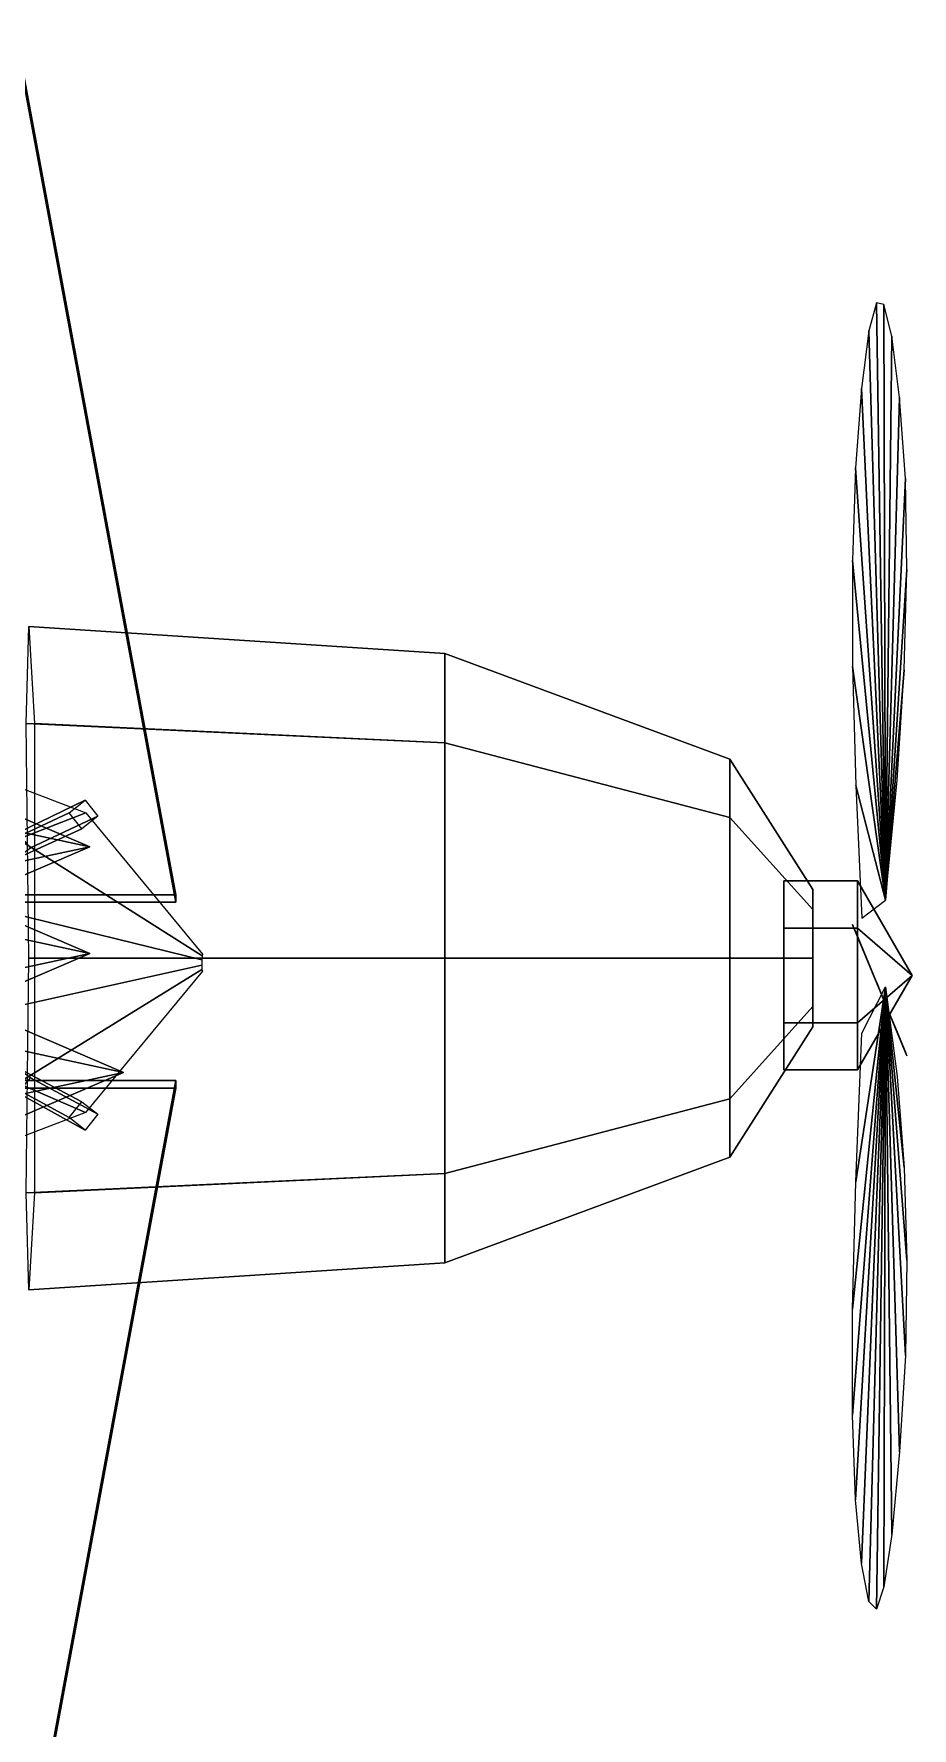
# Model space of a CAD drawing. Header units: metres. Extents: x -67.7 to 1.9, y -48.7 to 47.6.
# Drawn here: x -14.01 to 1.87, y -13.71 to 16.93 of the extents above; entities that cross this region are included whole.
import ezdxf

# ---------------------------------------------------------------- set-up
doc = ezdxf.new("R2010")
doc.units = ezdxf.units.M

msp = doc.modelspace()

# ---------------------------------------------------------------- linework, layer by layer
at = {"layer": 'AileDroite', "color": 36}
for points in [[(-11.442118, 1.360831, 11.42629), (-40.242123, 1.360831, 11.42629), (-37.292122, 18.424669, 8.603401), (-14.612118, 18.424669, 8.603401)], [(-14.612118, 18.424669, 8.603401), (-14.612118, 18.291565, 7.987478), (-11.442118, 1.227727, 9.156366), (-11.442118, 1.360831, 11.42629)], [(-14.612118, 18.291565, 7.987478), (-37.292122, 18.291565, 7.987478), (-40.242123, 1.227727, 9.156366), (-11.442118, 1.227727, 9.156366)], [(-11.442118, 1.360831, 11.42629), (-11.442118, 1.227727, 9.156366), (-40.242123, 1.227727, 9.156366), (-40.242123, 1.360831, 11.42629)]]:
    msp.add_3dface(points, dxfattribs=at)
at = {"layer": 'AileGauche', "color": 38}
for points in [[(-40.242123, -2.135376, 11.42629), (-40.242123, -2.002273, 9.156366), (-11.442118, -2.002273, 9.156366), (-11.442118, -2.135376, 11.42629)], [(-11.442118, -2.002273, 9.156366), (-40.242123, -2.002273, 9.156366), (-37.292122, -19.066111, 8.125478), (-14.612118, -19.066111, 8.125478)], [(-14.612118, -19.199215, 8.603401), (-37.292122, -19.199215, 8.603401), (-40.242123, -2.135376, 11.42629), (-11.442118, -2.135376, 11.42629)], [(-11.442118, -2.135376, 11.42629), (-11.442118, -2.002273, 9.156366), (-14.612118, -19.066111, 8.125478), (-14.612118, -19.199215, 8.603401)]]:
    msp.add_3dface(points, dxfattribs=at)
at = {"layer": 'Cockpit', "color": 1}
for points in [[(-13.372734, 2.839493, 19.614407), (-13.082736, 3.069495, 19.614407), (-14.302736, 2.4825, 24.406858), (-14.592734, 2.26754, 24.325077)], [(-13.082736, 3.069495, 19.614407), (-12.852735, 2.779497, 19.614407), (-14.072735, 2.21145, 24.303738), (-14.302736, 2.4825, 24.406858)], [(-13.142735, 2.549495, 19.614407), (-13.372734, 2.839493, 19.614407), (-14.592734, 2.26754, 24.325077), (-14.362735, 1.996491, 24.221956)], [(-12.852735, 2.779497, 19.614407), (-13.142735, 2.549495, 19.614407), (-14.362735, 1.996491, 24.221956), (-14.072735, 2.21145, 24.303738)], [(-14.362735, -1.740603, 24.354189), (-14.592734, -2.008176, 24.465977), (-13.372734, -2.670213, 19.708544), (-13.142735, -2.382986, 19.668642)], [(-14.072735, -1.95283, 24.442835), (-14.362735, -1.740603, 24.354189), (-13.142735, -2.382986, 19.668642), (-12.852735, -2.610798, 19.700272)], [(-14.592734, -2.008176, 24.465977), (-14.302736, -2.220403, 24.554623), (-13.082736, -2.898025, 19.740173), (-13.372734, -2.670213, 19.708544)], [(-14.302736, -2.220403, 24.554623), (-14.072735, -1.95283, 24.442835), (-12.852735, -2.610798, 19.700272), (-13.082736, -2.898025, 19.740173)]]:
    msp.add_3dface(points, dxfattribs=at)
at = {"layer": 'FuselageAvant', "color": 57}
for points in [[(-6.580001, 4.110281, 18.43763), (-14.150001, 4.456761, 18.784113), (-14.1, 6.214124, 14.541465), (-6.580001, 5.724125, 14.541465)], [(-6.580001, 5.724125, 14.541465), (-14.1, 6.214124, 14.541465), (-14.000001, 4.456764, 10.298817), (-6.580001, 4.110283, 10.6453)], [(-1.430001, 2.759707, 17.087053), (-6.580001, 4.110281, 18.43763), (-6.580001, 5.724125, 14.541465), (-1.430001, 3.814125, 14.541465)], [(-1.430001, 3.814125, 14.541465), (-6.580001, 5.724125, 14.541465), (-6.580001, 4.110283, 10.6453), (-1.430001, 2.759708, 11.995876)], [(-6.580001, 0.214123, 20.051466), (-14.1, 0.214123, 20.641462), (-14.150001, 4.456761, 18.784113), (-6.580001, 4.110281, 18.43763)], [(-6.580001, 4.110283, 10.6453), (-14.000001, 4.456764, 10.298817), (-14.000001, 0.214122, 8.541467), (-6.580001, 0.214122, 9.031465)], [(-1.430001, 2.759708, 11.995876), (-6.580001, 4.110283, 10.6453), (-6.580001, 0.214122, 9.031465), (-1.430001, 0.214122, 10.941463)], [(-1.430001, 0.214123, 18.141466), (-6.580001, 0.214123, 20.051466), (-6.580001, 4.110281, 18.43763), (-1.430001, 2.759707, 17.087053)], [(0.069999, 1.090935, 15.41828), (-1.430001, 2.759707, 17.087053), (-1.430001, 3.814125, 14.541465), (0.069999, 1.454124, 14.541465)], [(0.069999, 1.454124, 14.541465), (-1.430001, 3.814125, 14.541465), (-1.430001, 2.759708, 11.995876), (0.069999, 1.090936, 13.66465)], [(0.069999, 1.090936, 13.66465), (-1.430001, 2.759708, 11.995876), (-1.430001, 0.214122, 10.941463), (0.069999, 0.214122, 13.301463)], [(0.069999, 0.214122, 15.781466), (-1.430001, 0.214123, 18.141466), (-1.430001, 2.759707, 17.087053), (0.069999, 1.090935, 15.41828)], [(-6.580001, -3.68204, 18.43763), (-14.150001, -4.02852, 18.784113), (-14.1, 0.214123, 20.641462), (-6.580001, 0.214123, 20.051466)], [(-6.580001, 0.214122, 9.031465), (-14.000001, 0.214122, 8.541467), (-14.000001, -4.028518, 10.298817), (-6.580001, -3.682038, 10.6453)], [(-1.430001, -2.331465, 17.087053), (-6.580001, -3.68204, 18.43763), (-6.580001, 0.214123, 20.051466), (-1.430001, 0.214123, 18.141466)], [(-1.430001, 0.214122, 10.941463), (-6.580001, 0.214122, 9.031465), (-6.580001, -3.682038, 10.6453), (-1.430001, -2.331464, 11.995876)], [(0.069999, -0.662693, 15.41828), (-1.430001, -2.331465, 17.087053), (-1.430001, 0.214123, 18.141466), (0.069999, 0.214122, 15.781466)], [(0.069999, 0.214122, 13.301463), (-1.430001, 0.214122, 10.941463), (-1.430001, -2.331464, 11.995876), (0.069999, -0.662692, 13.66465)], [(0.069999, -0.662692, 13.66465), (-1.430001, -2.331464, 11.995876), (-1.430001, -3.385882, 14.541465), (0.069999, -1.025881, 14.541465)], [(0.069999, -1.025881, 14.541465), (-1.430001, -3.385882, 14.541465), (-1.430001, -2.331465, 17.087053), (0.069999, -0.662693, 15.41828)], [(-1.430001, -2.331464, 11.995876), (-6.580001, -3.682038, 10.6453), (-6.580001, -5.295883, 14.541465), (-1.430001, -3.385882, 14.541465)], [(-1.430001, -3.385882, 14.541465), (-6.580001, -5.295883, 14.541465), (-6.580001, -3.68204, 18.43763), (-1.430001, -2.331465, 17.087053)], [(-6.580001, -5.295883, 14.541465), (-14.1, -5.785881, 14.541465), (-14.150001, -4.02852, 18.784113), (-6.580001, -3.68204, 18.43763)], [(-6.580001, -3.682038, 10.6453), (-14.000001, -4.028518, 10.298817), (-14.1, -5.785881, 14.541465), (-6.580001, -5.295883, 14.541465)]]:
    msp.add_3dface(points, dxfattribs=at)
at = {"layer": 'LBomb19', "color": 2}
for points in [[(-12.998321, 2.227625, 4.319498), (-12.998321, 2.227625, 4.319498), (-15.823671, 3.439726, 4.319498), (-15.823671, 2.833676, 3.269789)], [(-12.998321, 2.227625, 4.319498), (-12.998321, 2.227625, 4.319498), (-15.823671, 2.833676, 5.369207), (-15.823671, 3.439726, 4.319498)], [(-12.998321, 2.227625, 4.319498), (-12.998321, 2.227625, 4.319498), (-15.823671, 2.833676, 3.269789), (-15.823671, 1.621576, 3.269789)], [(-12.998321, 2.227625, 4.319498), (-12.998321, 2.227625, 4.319498), (-15.823671, 1.621578, 5.369207), (-15.823671, 2.833676, 5.369207)], [(-12.998321, 2.227625, 4.319498), (-12.998321, 2.227625, 4.319498), (-15.823671, 1.621576, 3.269789), (-15.823671, 1.015527, 4.319499)], [(-12.998321, 2.227625, 4.319498), (-12.998321, 2.227625, 4.319498), (-15.823671, 1.015527, 4.319499), (-15.823671, 1.621578, 5.369207)]]:
    msp.add_3dface(points, dxfattribs=at)
at = {"layer": 'LBomb20', "color": 44}
for points in [[(-12.998321, 0.297625, 4.999497), (-12.998321, 0.297625, 4.999497), (-15.823671, 1.509726, 4.999497), (-15.823671, 0.903676, 3.949789)], [(-12.998321, 0.297625, 4.999497), (-12.998321, 0.297625, 4.999497), (-15.823671, 0.903676, 6.049206), (-15.823671, 1.509726, 4.999497)], [(-12.998321, 0.297625, 4.999497), (-12.998321, 0.297625, 4.999497), (-15.823671, 0.903676, 3.949789), (-15.823671, -0.308424, 3.949789)], [(-12.998321, 0.297625, 4.999497), (-12.998321, 0.297625, 4.999497), (-15.823671, -0.308422, 6.049206), (-15.823671, 0.903676, 6.049206)], [(-12.998321, 0.297625, 4.999497), (-12.998321, 0.297625, 4.999497), (-15.823671, -0.308424, 3.949789), (-15.823671, -0.914473, 4.999498)], [(-12.998321, 0.297625, 4.999497), (-12.998321, 0.297625, 4.999497), (-15.823671, -0.914473, 4.999498), (-15.823671, -0.308422, 6.049206)]]:
    msp.add_3dface(points, dxfattribs=at)
at = {"layer": 'LBomb21', "color": 5}
for points in [[(-12.388321, -1.852375, 4.599498), (-12.388321, -1.852375, 4.599498), (-15.213672, -0.640274, 4.599498), (-15.213672, -1.246324, 3.549789)], [(-12.388321, -1.852375, 4.599498), (-12.388321, -1.852375, 4.599498), (-15.213672, -1.246324, 5.649207), (-15.213672, -0.640274, 4.599498)], [(-12.388321, -1.852375, 4.599498), (-12.388321, -1.852375, 4.599498), (-15.213672, -1.246324, 3.549789), (-15.213672, -2.458424, 3.549789)], [(-12.388321, -1.852375, 4.599498), (-12.388321, -1.852375, 4.599498), (-15.213672, -2.458422, 5.649207), (-15.213672, -1.246324, 5.649207)], [(-12.388321, -1.852375, 4.599498), (-12.388321, -1.852375, 4.599498), (-15.213672, -2.458424, 3.549789), (-15.213672, -3.064473, 4.599498)], [(-12.388321, -1.852375, 4.599498), (-12.388321, -1.852375, 4.599498), (-15.213672, -3.064473, 4.599498), (-15.213672, -2.458422, 5.649207)]]:
    msp.add_3dface(points, dxfattribs=at)
at = {"layer": 'MoyeuPale', "color": 51}
for points in [[(-0.450543, 0.756506, 13.366089), (0.880443, 0.756506, 13.366092), (0.880443, 1.611508, 14.846996), (-0.450543, 1.611508, 14.846996)], [(-0.450543, 1.611508, 14.846996), (0.880443, 1.611508, 14.846996), (0.880443, 0.756506, 16.327896), (-0.450543, 0.756506, 16.327898)], [(1.867711, -0.098493, 14.846996), (1.867711, -0.098493, 14.846996), (0.880443, 1.611508, 14.846996), (0.880443, 0.756506, 13.366092)], [(1.867711, -0.098493, 14.846996), (1.867711, -0.098493, 14.846996), (0.880443, 0.756506, 16.327896), (0.880443, 1.611508, 14.846996)], [(-0.450543, -0.953493, 13.366089), (0.880443, -0.953493, 13.366092), (0.880443, 0.756506, 13.366092), (-0.450543, 0.756506, 13.366089)], [(-0.450543, 0.756506, 16.327898), (0.880443, 0.756506, 16.327896), (0.880443, -0.953493, 16.327896), (-0.450543, -0.953493, 16.327898)], [(1.867711, -0.098493, 14.846996), (1.867711, -0.098493, 14.846996), (0.880443, 0.756506, 13.366092), (0.880443, -0.953493, 13.366092)], [(1.867711, -0.098493, 14.846996), (1.867711, -0.098493, 14.846996), (0.880443, -0.953493, 16.327896), (0.880443, 0.756506, 16.327896)], [(1.867711, -0.098493, 14.846996), (1.867711, -0.098493, 14.846996), (0.880443, -0.953493, 13.366092), (0.880443, -1.808493, 14.846996)], [(1.867711, -0.098493, 14.846996), (1.867711, -0.098493, 14.846996), (0.880443, -1.808493, 14.846996), (0.880443, -0.953493, 16.327896)], [(-0.450543, -1.808493, 14.846996), (0.880443, -1.808493, 14.846996), (0.880443, -0.953493, 13.366092), (-0.450543, -0.953493, 13.366089)], [(-0.450543, -0.953493, 16.327898), (0.880443, -0.953493, 16.327896), (0.880443, -1.808493, 14.846996), (-0.450543, -1.808493, 14.846996)]]:
    msp.add_3dface(points, dxfattribs=at)
at = {"layer": 'Pale1', "color": 54}
for points in [[(1.388846, -0.308079, 13.871125), (0.843775, -9.586179, 9.254333), (0.791249, -8.052102, 10.431884)], [(1.388846, -0.308079, 13.871125), (0.791249, -8.052102, 10.431884), (0.792648, -6.133154, 11.710023)], [(1.388846, -0.308079, 13.871125), (0.792648, -6.133154, 11.710023), (0.847967, -3.829352, 13.088753)], [(1.388846, -0.308079, 13.871125), (0.950223, -10.735402, 8.177372), (0.843775, -9.586179, 9.254333)], [(1.388846, -0.308079, 13.871125), (0.847967, -3.829352, 13.088753), (0.957205, -1.140691, 14.568081)], [(1.388846, -0.308079, 13.871125), (1.084631, -11.42014, 7.329585), (0.950223, -10.735402, 8.177372)], [(1.388846, -0.308079, 13.871125), (1.221043, -11.560777, 6.839535), (1.084631, -11.42014, 7.329585)], [(1.388846, -0.308079, 13.871125), (1.359456, -11.157308, 6.707235), (1.221043, -11.560777, 6.839535)], [(1.388846, -0.308079, 13.871125), (1.499871, -10.209744, 6.932673), (1.359456, -11.157308, 6.707235)], [(1.388846, -0.308079, 13.871125), (1.594822, -1.924694, 12.192873), (1.723155, -3.573998, 10.718223)], [(1.388846, -0.308079, 13.871125), (1.723155, -3.573998, 10.718223), (1.773845, -5.255995, 9.447168)], [(1.388846, -0.308079, 13.871125), (1.773845, -5.255995, 9.447168), (1.746889, -6.970688, 8.379714)], [(1.388846, -0.308079, 13.871125), (1.746889, -6.970688, 8.379714), (1.642291, -8.718067, 7.51586)], [(1.388846, -0.308079, 13.871125), (1.642291, -8.718067, 7.51586), (1.499871, -10.209744, 6.932673)]]:
    msp.add_3dface(points, dxfattribs=at)
at = {"layer": 'Pale2', "color": 53}
for points in [[(1.388846, -0.621095, 16.06888), (0.843775, 0.694819, 26.348289), (0.791249, 0.821629, 24.418541)], [(1.388846, -0.621095, 16.06888), (0.791249, 0.821629, 24.418541), (0.792648, 0.818253, 22.112896)], [(1.388846, -0.621095, 16.06888), (0.792648, 0.818253, 22.112896), (0.847967, 0.684701, 19.431374)], [(1.388846, -0.621095, 16.06888), (0.950223, 0.437832, 27.902161), (0.843775, 0.694819, 26.348289)], [(1.388846, -0.621095, 16.06888), (0.847967, 0.684701, 19.431374), (0.957205, 0.420977, 16.373964)], [(1.388846, -0.621095, 16.06888), (1.084631, 0.113342, 28.942507), (0.950223, 0.437832, 27.902161)], [(1.388846, -0.621095, 16.06888), (1.221043, -0.215984, 29.331697), (1.084631, 0.113342, 28.942507)], [(1.388846, -0.621095, 16.06888), (1.359456, -0.550144, 29.069727), (1.221043, -0.215984, 29.331697)], [(1.388846, -0.621095, 16.06888), (1.499871, -0.889137, 28.15661), (1.359456, -0.550144, 29.069727)], [(1.388846, -0.621095, 16.06888), (1.594822, -1.118367, 18.345432), (1.723155, -1.42819, 20.536051)], [(1.388846, -0.621095, 16.06888), (1.723155, -1.42819, 20.536051), (1.773845, -1.550566, 22.640739)], [(1.388846, -0.621095, 16.06888), (1.773845, -1.550566, 22.640739), (1.746889, -1.485488, 24.6595)], [(1.388846, -0.621095, 16.06888), (1.746889, -1.485488, 24.6595), (1.642291, -1.232967, 26.592325)], [(1.388846, -0.621095, 16.06888), (1.642291, -1.232967, 26.592325), (1.499871, -0.889137, 28.15661)]]:
    msp.add_3dface(points, dxfattribs=at)
at = {"layer": 'Pale3', "color": 52}
for points in [[(1.388846, 1.264292, 14.397881), (1.221043, 12.066853, 6.692615), (1.084631, 11.560287, 6.635012)], [(1.388846, 1.264292, 14.397881), (1.359456, 12.034682, 7.116002), (1.221043, 12.066853, 6.692615)], [(1.388846, 1.264292, 14.397881), (1.499871, 11.463788, 7.905165), (1.359456, 12.034682, 7.116002)], [(1.388846, 1.264292, 14.397881), (1.084631, 11.560287, 6.635012), (0.950223, 10.514995, 6.943194)], [(1.388846, 1.264292, 14.397881), (1.642291, 10.354153, 9.06012), (1.499871, 11.463788, 7.905165)], [(1.388846, 1.264292, 14.397881), (0.950223, 10.514995, 6.943194), (0.843775, 9.080224, 7.592804)], [(1.388846, 1.264292, 14.397881), (1.746889, 8.887362, 10.343904), (1.642291, 10.354153, 9.06012)], [(1.388846, 1.264292, 14.397881), (0.843775, 9.080224, 7.592804), (0.791249, 7.405245, 8.559476)], [(1.388846, 1.264292, 14.397881), (1.773845, 7.244979, 11.519576), (1.746889, 8.887362, 10.343904)], [(1.388846, 1.264292, 14.397881), (0.791249, 7.405245, 8.559476), (0.792648, 5.490047, 9.84323)], [(1.388846, 1.264292, 14.397881), (1.723155, 5.427006, 12.587127), (1.773845, 7.244979, 11.519576)], [(1.388846, 1.264292, 14.397881), (0.792648, 5.490047, 9.84323), (0.847967, 3.334641, 11.44405)], [(1.388846, 1.264292, 14.397881), (1.594822, 3.433445, 13.546562), (1.723155, 5.427006, 12.587127)], [(1.388846, 1.264292, 14.397881), (0.847967, 3.334641, 11.44405), (0.957205, 0.939015, 13.361935)]]:
    msp.add_3dface(points, dxfattribs=at)
at = {"layer": 'Verriere', "color": 55}
for points in [[(-14.294215, 2.364644, 24.347891), (-18.809376, 4.093582, 24.546017), (-18.540678, 4.935876, 19.0765), (-13.072734, 2.839494, 19.614407)], [(-10.971503, 0.25609, 20.654135), (-14.294215, 2.364644, 24.347891), (-13.072734, 2.839494, 19.614407), (-10.962976, 0.282818, 20.480574)], [(-10.976889, 0.180362, 20.763769), (-14.389904, 1.019258, 26.295652), (-14.294215, 2.364644, 24.347891), (-10.971503, 0.25609, 20.654135)], [(-10.977035, 0.085148, 20.76675), (-14.392504, -0.672299, 26.348576), (-14.389904, 1.019258, 26.295652), (-10.976889, 0.180362, 20.763769)], [(-10.971885, 0.007559, 20.661913), (-14.301004, -2.050752, 24.486057), (-14.392504, -0.672299, 26.348576), (-10.977035, 0.085148, 20.76675)], [(-10.963444, -0.022166, 20.49012), (-13.081065, -2.578842, 19.783968), (-14.301004, -2.050752, 24.486057), (-10.971885, 0.007559, 20.661913)], [(-13.081065, -2.578842, 19.783968), (-18.555452, -4.675224, 19.377266), (-18.821417, -3.738492, 24.791094), (-14.301004, -2.050752, 24.486057)]]:
    msp.add_3dface(points, dxfattribs=at)

doc.saveas('drawing.dxf')
